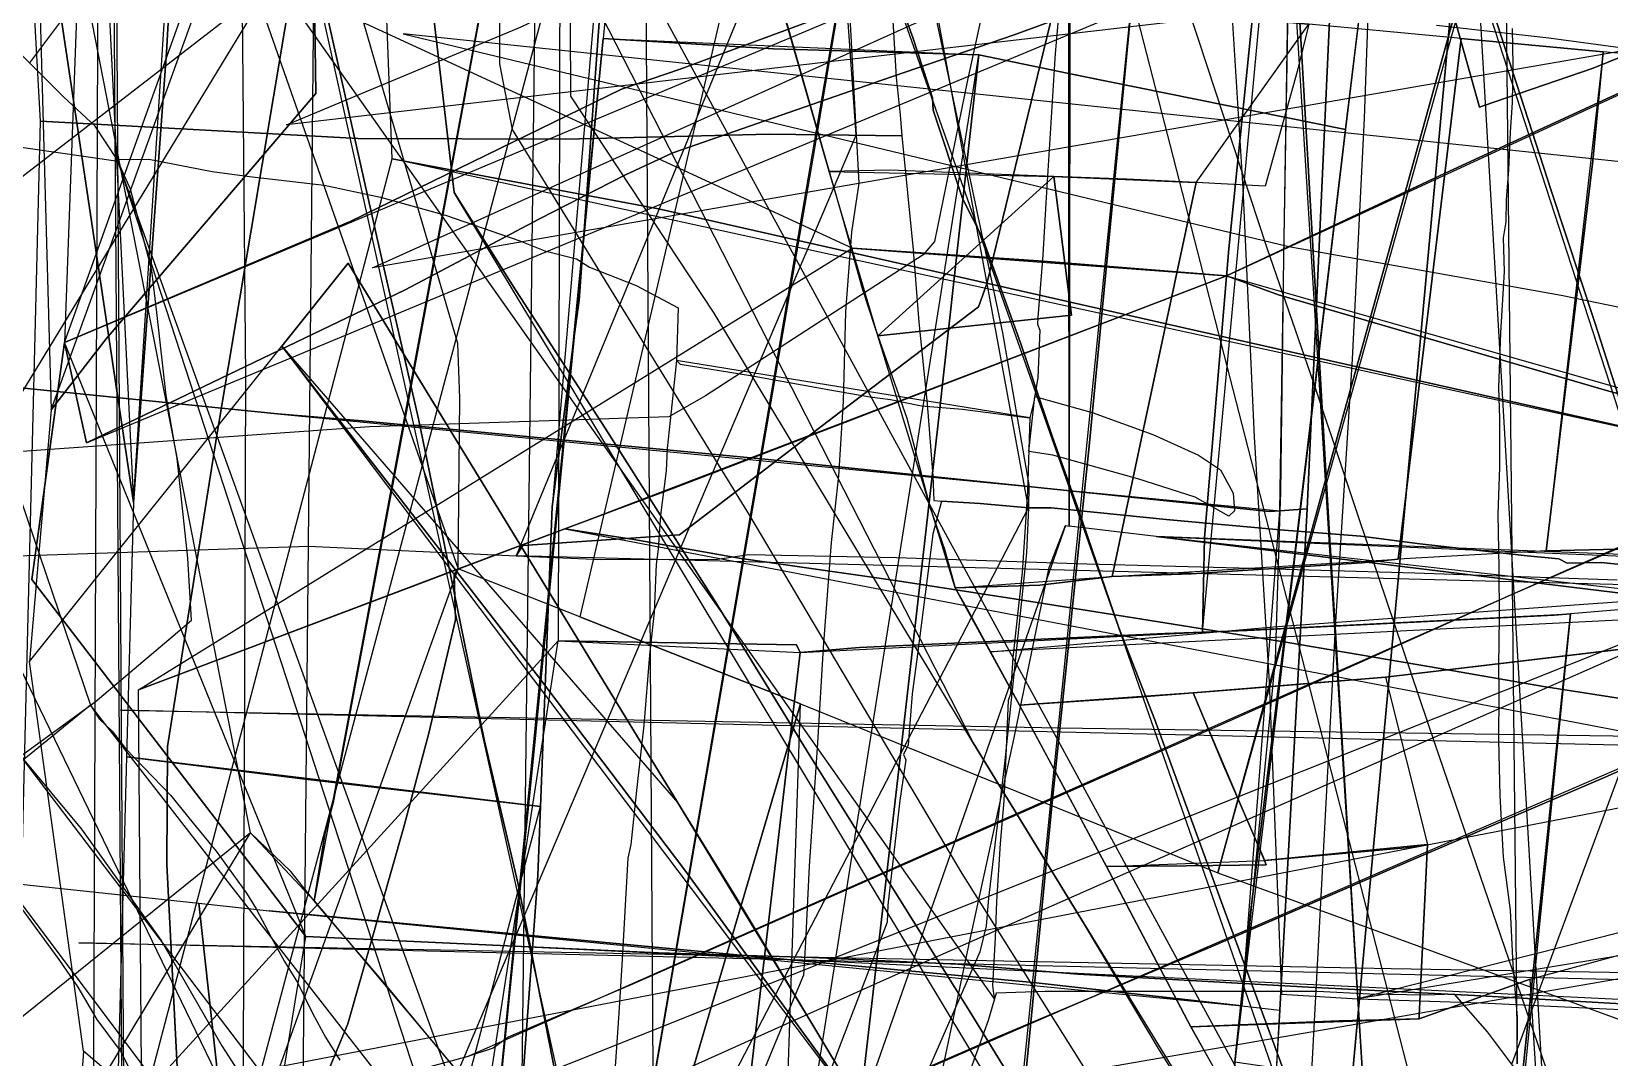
# Model space of a CAD drawing. Extents: x -6790 to 12600, y -1098 to 2171.
# Drawn here: x 68.4 to 172.6, y 239.5 to 307.3 of the extents above; entities that cross this region are included whole.
import ezdxf

# ---------------------------------------------------------------- set-up
doc = ezdxf.new("R2010")
doc.units = 0

msp = doc.modelspace()

# ---------------------------------------------------------------- linework, layer by layer
for points in [[(106.84, 634.01), (110.3, 95.46), (826.14, 101.62), (106.84, 634.01)], [(71.6, 620.79), (72.08, 605.78), (75.38, 89.64), (71.6, 620.79)], [(105.33, 620.2), (98.92, 88.39), (790.98, 84.91), (794.81, 617.1), (105.33, 620.2)], [(79.55, 608.24), (82.48, 284.45), (81.9, 110.82), (776.2, 114.16), (808.14, 114.29), (79.55, 608.24)], [(89.84, 599.43), (785.72, 589.09), (779.97, 92.07), (740.84, 91.65), (728.89, 91.75), (723.88, 92.07), (717.29, 92.52), (682.9, 93.32), (432.67, 95.45), (307.1, 97.51), (213.56, 98.73), (136.9, 99.68), (84.96, 100.39), (89.84, 599.43)], [(71.88, 94), (800.52, 88.91), (801.87, 586.62), (73.83, 591.85), (71.88, 94)], [(71.88, 94), (800.52, 88.91), (801.87, 586.62), (73.83, 591.85), (71.88, 94)], [(55.14, 446.99), (100.19, 454.58), (104.47, 455.78), (224.77, 473.11), (461.17, 463.41), (418.9, 266.35), (473.54, 223.76), (408.25, 162.09), (348.15, 91.29), (230.73, 129.78), (178.95, 201.71), (100.39, 217.95), (74.08, 298.71), (55.02, 301.46), (55.14, 446.99)], [(100.35, 272.68), (100.81, 273.36), (108.91, 273.9), (111.15, 274.05), (121.35, 281.84), (130.9, 289.11), (131.45, 290.64), (135.63, 307.81), (139.96, 325.64), (140.31, 328.11), (141.52, 332.16), (143.2, 339.01), (145.14, 346.81), (147.35, 355.64), (149.2, 363.48), (151.09, 370.77), (153.81, 382), (156.11, 390.95), (159.4, 403.95), (163.18, 419.3), (166.2, 431.35), (166.5, 433.15), (100.35, 272.68)], [(75.08, 276.2), (60.9, 371.19), (67.36, 432.22), (75.08, 276.2)], [(67.36, 432.22), (60.9, 371.19), (75.08, 276.2), (77.27, 305.91), (79.29, 341.86), (80.7, 366.87), (82.49, 392.28), (84.67, 429.39), (80.11, 430.11), (67.36, 432.22)], [(121.83, 430), (75.46, 420.71), (70.54, 286.77), (121.83, 430)], [(133.12, 313.07), (130.53, 340.18), (125.67, 390.84), (123.64, 412.13), (121.83, 430), (75.46, 420.71), (70.54, 286.77), (89.4, 294.75), (107.31, 303.5), (111.2, 304.81), (130.08, 311.82), (133.12, 313.07)], [(136.76, 429.07), (136.92, 380.95), (136.92, 332.28), (136.92, 306.5), (136.89, 274.64), (136.76, 429.07)], [(136.76, 429.07), (144.35, 427.38), (183.18, 420.48), (210.71, 415.37), (210.29, 408.93), (208.47, 380.28), (203.64, 298.26), (201.86, 271.65), (201.57, 267.29), (192.98, 267.81), (142.63, 273.94), (136.89, 274.64), (136.92, 306.5), (136.92, 332.28), (136.92, 380.95), (136.76, 429.07)], [(155.72, 428.06), (151.17, 401.48), (145.84, 374.21), (140.48, 350.25), (137.16, 335.38), (133.67, 320.15), (130.17, 304.09), (127.98, 293.43), (127.23, 292.56), (112.86, 283.23), (110.45, 281.85), (90.68, 281.2), (65.23, 279.39), (155.72, 428.06)], [(226.33, 412.57), (225.75, 409.89), (219.74, 375.27), (207.26, 302.87), (194.88, 231.14), (172.84, 234.94), (150.07, 238.89), (147.82, 239.23), (148.86, 249.09), (151.73, 272.43), (155.12, 300.84), (158.44, 327.9), (160.5, 344.98), (161.61, 354.36), (162.02, 354.43), (162.22, 355.24), (162.53, 364.49), (164.26, 415.13), (164.31, 416.75), (166.73, 416.68), (179.66, 415.87), (186.03, 415.42), (226.33, 412.57)], [(157.93, 399.41), (126.08, 404.55), (103.49, 411.27), (103.13, 267.05), (118.88, 266.8), (119.11, 266.28), (123.04, 266.61), (143.2, 267.53), (145.68, 267.62), (145.81, 273.87), (147.42, 292.94), (150.17, 319.95), (150.13, 321.43), (153.04, 352.22), (157.93, 399.41)], [(157.93, 399.41), (153.04, 352.22), (150.13, 321.43), (150.17, 319.95), (147.42, 292.94), (145.81, 273.87), (145.68, 267.62), (157.93, 399.41)], [(157.93, 399.41), (172.48, 397.11), (196.68, 393.28), (198.61, 392.91), (192.08, 326.14), (189.25, 298.57), (186.39, 270.21), (169.98, 268.84), (168.92, 268.75), (148.63, 267.73), (145.68, 267.62), (145.81, 273.87), (147.42, 292.94), (150.17, 319.95), (150.13, 321.43), (153.04, 352.22), (157.93, 399.41)], [(90.87, 291.69), (104.99, 298.06), (138.48, 313.19), (175.64, 326.99), (192.78, 334.48), (219.85, 344.77), (235.88, 350.45), (247.24, 354.86), (258.71, 360.06), (271.39, 363.83), (292.47, 367.7), (312.96, 372.11), (328.4, 373.7), (346.02, 377.74), (364.44, 380.82), (370.81, 382.14), (383.13, 384.11), (406.85, 379.91), (443.8, 374.23), (474.53, 369.24), (488.97, 366.86), (506.48, 363.82), (90.87, 291.69)], [(90.87, 291.69), (104.99, 298.06), (138.48, 313.19), (175.64, 326.99), (192.78, 334.48), (219.85, 344.77), (235.88, 350.45), (247.24, 354.86), (258.71, 360.06), (271.39, 363.83), (292.47, 367.7), (312.96, 372.11), (328.4, 373.7), (346.02, 377.74), (364.44, 380.82), (370.81, 382.14), (383.13, 384.11), (406.85, 379.91), (443.8, 374.23), (474.53, 369.24), (488.97, 366.86), (506.48, 363.82), (90.87, 291.69)], [(59.03, 378.72), (59.04, 380.48), (90.58, 352.04), (102.89, 348.01), (121.45, 342.18), (121.78, 342.18), (104.57, 268.65), (96.53, 271.82), (96.65, 283.09), (96.51, 286.7), (91.49, 303.76), (85.86, 323.25), (84.13, 327.03), (73.69, 349.26), (59.03, 378.72)], [(96.53, 271.82), (96.65, 283.09), (96.51, 286.7), (91.49, 303.76), (85.86, 323.25), (84.13, 327.03), (73.69, 349.26), (59.03, 378.72), (56.89, 161.15), (65.01, 180.8), (72.26, 198.67), (76.28, 209.7), (80.53, 220.13), (82.82, 225.89), (86.67, 235.55), (89.25, 241.75), (92.93, 254.68), (94.59, 260.96), (96.36, 268.45), (96.27, 271.44), (96.53, 271.82)], [(96.53, 271.82), (96.65, 283.09), (96.51, 286.7), (91.49, 303.76), (85.86, 323.25), (84.13, 327.03), (73.69, 349.26), (59.03, 378.72), (96.53, 271.82)], [(148.26, 366.55), (145.94, 349.25), (145.84, 347.11), (145.96, 341.6), (146.72, 328.26), (147.6, 308.92), (148.36, 296.93), (149.11, 280.54), (150.08, 264.33), (150.91, 243.72), (155.58, 243.43), (155.95, 243.41), (148.26, 366.55)], [(148.26, 366.55), (150.98, 323.15), (152.14, 307.58), (154.03, 274.83), (155.95, 243.41), (148.26, 366.55)], [(108.86, 335.19), (108.64, 332.93), (106.11, 306.83), (117.36, 306.16), (130.91, 305.77), (137.38, 304.41), (155.12, 300.84), (158.44, 327.9), (160.5, 344.98), (161.61, 354.36), (159.28, 354.44), (147.11, 356.18), (129.61, 358.64), (122.1, 359.67), (112.73, 360.96), (112.49, 361), (112.13, 359.06), (108.86, 335.19)], [(191.1, 227), (188.2, 236.2), (181.09, 258.15), (175.53, 275.8), (171.61, 288.02), (168.71, 296.79), (164.16, 310.9), (161.79, 318.22), (159.05, 326.49), (156.19, 335.42), (155.17, 338.27), (153.97, 342.19), (151.99, 347.9), (150.05, 353.73), (148.16, 359.27), (191.1, 227)], [(155.12, 300.84), (158.44, 327.9), (160.5, 344.98), (161.61, 354.36), (155.12, 300.84)], [(119.05, 353.59), (119.92, 345.08), (120.3, 337.51), (120.89, 329.03), (121.72, 320.02), (122.41, 307.83), (122.82, 300.45), (119.05, 353.59)], [(78.49, 348.93), (80.12, 341.97), (82.3, 332.69), (85.29, 319.34), (88.01, 307.77), (91.33, 292.94), (93.91, 281.72), (95.38, 274.56), (98.24, 260.54), (100.46, 251.07), (103.04, 237.98), (103.36, 237.26), (99.81, 236.58), (92.46, 235.1), (64.91, 229.7), (53.15, 227.24), (53.45, 341.08), (65.85, 345.32), (78.49, 348.93)], [(111.9, 348.05), (114.68, 339.31), (119.3, 326.69), (126.56, 306.91), (127.85, 302.93), (127.9, 302.11), (129.84, 296.28), (131.16, 293.67), (133.67, 286.73), (135.74, 280.63), (137.52, 275.64), (140.15, 267.98), (111.9, 348.05)], [(161.79, 346.69), (157.65, 331.51), (157.18, 329.8), (157.08, 321.85), (156.36, 301.57), (155.57, 285.66), (154.48, 268.31), (153, 240.69), (152, 222), (151.55, 218.33), (153.99, 212.36), (154.97, 210.32), (159.91, 208.94), (170.11, 206.24), (172.29, 205.21), (172.06, 177.45), (172.02, 171.89), (161.79, 346.69)], [(79.29, 341.86), (77.27, 305.91), (75.08, 276.2), (74.63, 259.39), (86.43, 257.92), (101.97, 256.12), (102.73, 275.91), (104.22, 287.32), (104.53, 289.56), (106.66, 319.26), (107.96, 337.44), (100.59, 338.57), (79.29, 341.86)], [(79.29, 341.86), (77.27, 305.91), (75.08, 276.2), (79.29, 341.86)], [(103.36, 237.26), (103.04, 237.98), (100.46, 251.07), (98.24, 260.54), (95.38, 274.56), (93.91, 281.72), (91.33, 292.94), (88.01, 307.77), (85.29, 319.34), (82.3, 332.69), (80.12, 341.97), (103.36, 237.26)], [(104.57, 268.65), (119.13, 262.9), (146.7, 251.73), (154.88, 281.6), (162.38, 308.58), (171.33, 339.91), (158.52, 340.51), (139.27, 341.31), (122.46, 342.18), (121.78, 342.18), (104.57, 268.65)], [(107.33, 225.75), (106.49, 226.72), (97.59, 237.3), (91.61, 244.49), (87.31, 249.54), (87.03, 249.88), (87.74, 254.4), (88.28, 256.35), (89.22, 261.43), (93, 281.64), (103.8, 339.91), (109.67, 341.56), (124.45, 327.35), (124.7, 327.12), (119.96, 298.94), (107.33, 225.75)], [(82.81, 254.38), (66.5, 337.92), (87.25, 337.02), (94.11, 336.87), (101.47, 339.27), (103.8, 339.91), (93, 281.64), (89.22, 261.43), (88.28, 256.35), (87.74, 254.4), (87.03, 249.88), (85.47, 251.83), (82.81, 254.38)], [(87.03, 249.88), (87.74, 254.4), (88.28, 256.35), (89.22, 261.43), (93, 281.64), (103.8, 339.91), (87.03, 249.88)], [(171.33, 339.91), (162.38, 308.58), (154.88, 281.6), (146.7, 251.73), (171.33, 339.91)], [(102.73, 275.91), (104.22, 287.32), (104.53, 289.56), (106.66, 319.26), (107.96, 337.44), (102.73, 275.91)], [(108.64, 332.93), (89.52, 333.94), (85.08, 307.45), (80.59, 280.64), (77.33, 260.07), (77.29, 252.29), (78.43, 229.87), (80.76, 228.37), (108.64, 332.93)], [(98.13, 225.95), (80.76, 228.37), (78.43, 229.87), (77.29, 252.29), (77.33, 260.07), (80.59, 280.64), (85.08, 307.45), (89.52, 333.94), (108.64, 332.93), (106.11, 306.83), (101.59, 260.37), (98.13, 225.95)], [(190.24, 311.02), (216.79, 321.19), (237.26, 328.92), (243.92, 331.76), (236.24, 311.71), (229.93, 295.06), (222.62, 276.32), (220, 270.41), (195.62, 277.28), (172.37, 283.58), (150.7, 289.91), (147.27, 291.17), (162, 298.07), (181.06, 306.87), (190.24, 311.02)], [(190.24, 311.02), (216.79, 321.19), (237.26, 328.92), (243.92, 331.76), (236.24, 311.71), (229.93, 295.06), (222.62, 276.32), (220, 270.41), (195.62, 277.28), (172.37, 283.58), (150.7, 289.91), (147.27, 291.17), (162, 298.07), (181.06, 306.87), (190.24, 311.02)], [(86.76, 329.62), (73.83, 331.06), (68.28, 331.16), (69.65, 282.31), (73.29, 287), (87.12, 303.21), (86.76, 329.62)], [(86.76, 329.62), (73.83, 331.06), (68.28, 331.16), (69.65, 282.31), (73.29, 287), (87.12, 303.21), (86.76, 329.62)], [(86.76, 329.62), (87.12, 303.21), (73.29, 287), (69.65, 282.31), (86.76, 329.62)], [(71.98, 280.14), (70.54, 286.77), (89.4, 294.75), (107.31, 303.5), (111.2, 304.81), (130.08, 311.82), (133.12, 313.07), (135.36, 313.99), (139.38, 315.64), (155.23, 321.57), (173.18, 328.26), (177.87, 330.08), (179.46, 325.76), (161.88, 317.48), (159.95, 316.72), (143.92, 310.99), (133.24, 307.08), (124.52, 304.09), (110.7, 299.28), (107.59, 297.83), (101.9, 294.93), (93.02, 290.24), (71.98, 280.14)], [(99.29, 328.23), (99.25, 305.16), (100.09, 300.82), (115.76, 275.34), (129.79, 251.68), (141.75, 232.68), (157.16, 207.16), (165.29, 194.06), (181.17, 167.74), (193.38, 147.19), (201.85, 131.81), (207.29, 122.98), (212.06, 113.74), (215.37, 108.17), (217.48, 103.51), (224.26, 94.05), (233.77, 81.13), (99.29, 328.23)], [(124.7, 327.12), (119.96, 298.94), (107.33, 225.75), (124.7, 327.12)], [(141.24, 311.59), (140.85, 312.12), (124.7, 327.12), (119.96, 298.94), (107.33, 225.75), (115.21, 216.49), (125.29, 204.41), (129.85, 202.23), (130.19, 202.06), (130.35, 203.36), (133.4, 232.1), (135.74, 256.16), (137.25, 270.79), (138.2, 279.91), (141.24, 311.59)], [(181.33, 305.1), (172.14, 305.96), (163.21, 306.79), (162.76, 306.83), (152.7, 307.78), (152.42, 307.81), (130.98, 309.71), (117.28, 311.09), (117.28, 316.58), (116.87, 326.22), (127.82, 325.2), (145.35, 323.64), (158.48, 322.62), (166.43, 322.05), (185.21, 320.91), (182.88, 311.82), (181.33, 305.1)], [(181.33, 305.1), (172.14, 305.96), (163.21, 306.79), (162.76, 306.83), (152.7, 307.78), (152.42, 307.81), (130.98, 309.71), (117.28, 311.09), (117.28, 316.58), (116.87, 326.22), (127.82, 325.2), (145.35, 323.64), (158.48, 322.62), (166.43, 322.05), (185.21, 320.91), (182.88, 311.82), (181.33, 305.1)], [(147.27, 291.17), (135.17, 292.14), (122.54, 293), (71.91, 316.38), (84.92, 321.75), (102.25, 319.49), (120.45, 317.52), (172.55, 312.57), (188.73, 311.08), (190.24, 311.02), (181.06, 306.87), (162, 298.07), (147.27, 291.17)], [(147.27, 291.17), (135.17, 292.14), (122.54, 293), (71.91, 316.38), (84.92, 321.75), (102.25, 319.49), (120.45, 317.52), (172.55, 312.57), (188.73, 311.08), (190.24, 311.02), (181.06, 306.87), (162, 298.07), (147.27, 291.17)], [(159.95, 316.72), (143.92, 310.99), (133.24, 307.08), (124.52, 304.09), (110.7, 299.28), (107.59, 297.83), (101.9, 294.93), (93.02, 290.24), (71.98, 280.14), (159.95, 316.72)], [(84.6, 282.06), (90.2, 281.59), (116.78, 279.06), (150.1, 275.6), (150.79, 275.65), (152.6, 275.78), (154.25, 311.9), (152.25, 311.71), (151.36, 311.6), (148.24, 311.23), (129.33, 310.7), (111.72, 311.72), (87.52, 313), (51.75, 285.37), (84.6, 282.06)], [(72.25, 262.81), (72.55, 263.03), (78, 267.63), (78.92, 268.41), (78.68, 272.51), (77.97, 279.09), (77.25, 283.25), (76.62, 288.74), (76.3, 291.52), (74.89, 296.88), (74.02, 298.85), (72.56, 301.06), (70.46, 302.98), (68.22, 305.24), (66.59, 306.87), (65.16, 308.31), (62.52, 310.29), (60.3, 311.66), (58.99, 312.47), (57.24, 313.14), (55.04, 313.52), (72.25, 262.81)], [(133.12, 313.07), (130.08, 311.82), (111.2, 304.81), (107.31, 303.5), (89.4, 294.75), (70.54, 286.77), (133.12, 313.07)], [(130.55, 260.32), (113.43, 288.7), (103.97, 303.04), (103.93, 312.41), (130.55, 260.32)], [(141.24, 311.59), (138.2, 279.91), (137.25, 270.79), (135.74, 256.16), (133.4, 232.1), (130.35, 203.36), (130.19, 202.06), (141.24, 311.59)], [(162.14, 309.2), (154.8, 309.89), (141.24, 311.59), (138.2, 279.91), (137.25, 270.79), (135.74, 256.16), (133.4, 232.1), (130.35, 203.36), (130.19, 202.06), (149.78, 192.01), (151.23, 191.26), (162.14, 309.2)], [(151.36, 311.6), (151.04, 292.4), (150.83, 276.86), (150.79, 275.65), (151.36, 311.6)], [(117.28, 311.09), (118.13, 308.22), (121.03, 298.06), (117.28, 311.09)], [(152.7, 307.78), (151.94, 304.66), (149.83, 297.08), (145.26, 297.32), (140.68, 297.55), (135.86, 297.73), (125.01, 298.14), (121.03, 298.06), (118.13, 308.22), (117.28, 311.09), (130.98, 309.71), (152.42, 307.81), (152.7, 307.78)], [(152.7, 307.78), (151.94, 304.66), (149.83, 297.08), (145.26, 297.32), (140.68, 297.55), (135.86, 297.73), (125.01, 298.14), (121.03, 298.06), (118.13, 308.22), (117.28, 311.09), (130.98, 309.71), (152.42, 307.81), (152.7, 307.78)], [(127.62, 311.55), (128.08, 308.23), (130.19, 298.24), (132.47, 287.41), (134.22, 277.36), (134.2, 275.84), (127.62, 311.55)], [(190.24, 311.02), (181.06, 306.87), (162, 298.07), (147.27, 291.17), (190.24, 311.02)], [(190.24, 311.02), (181.06, 306.87), (162, 298.07), (147.27, 291.17), (190.24, 311.02)], [(183.86, 307.44), (180.29, 307.51), (162.14, 309.2), (151.23, 191.26), (156.03, 188.77), (170.61, 184.93), (172.04, 184.54), (183.86, 307.44)], [(158.6, 272.45), (160.11, 284.83), (162.76, 306.83), (152.7, 307.78), (151.94, 304.66), (149.83, 297.08), (145.26, 297.32), (141.72, 280.74), (139.72, 271.3), (144.94, 271.48), (156.22, 272.2), (158.6, 272.45)], [(158.6, 272.45), (160.11, 284.83), (162.76, 306.83), (152.7, 307.78), (151.94, 304.66), (149.83, 297.08), (145.26, 297.32), (141.72, 280.74), (139.72, 271.3), (144.94, 271.48), (156.22, 272.2), (158.6, 272.45)], [(152.7, 307.78), (151.94, 304.66), (149.83, 297.08), (145.26, 297.32), (152.7, 307.78)], [(106.11, 306.83), (101.59, 260.37), (98.13, 225.95), (106.11, 306.83)], [(130.91, 305.77), (117.36, 306.16), (106.11, 306.83), (130.91, 305.77)], [(162.76, 306.83), (160.11, 284.83), (158.6, 272.45), (162.76, 306.83)], [(168.39, 273), (158.6, 272.45), (160.11, 284.83), (162.76, 306.83), (163.21, 306.79), (172.14, 305.96), (171.47, 298.75), (168.39, 273)], [(168.39, 273), (158.6, 272.45), (160.11, 284.83), (162.76, 306.83), (163.21, 306.79), (172.14, 305.96), (171.47, 298.75), (168.39, 273)], [(172.14, 305.96), (163.21, 306.79), (162.76, 306.83), (172.14, 305.96)], [(130.91, 305.77), (128.29, 282.01), (125.65, 258.78), (121.69, 224.36), (112.39, 225.15), (110.79, 209.06), (109.14, 193.05), (108.13, 184.22), (106.73, 170.26), (101.01, 116.87), (130.91, 305.77)], [(147.82, 239.23), (145.97, 212.94), (143.85, 185), (141.64, 157.13), (139.57, 130.64), (137.7, 106.68), (110.94, 113.81), (102.55, 116.16), (101.01, 116.87), (106.73, 170.26), (108.13, 184.22), (109.14, 193.05), (110.79, 209.06), (112.39, 225.15), (121.69, 224.36), (125.65, 258.78), (128.29, 282.01), (130.91, 305.77), (137.38, 304.41), (155.12, 300.84), (151.73, 272.43), (148.86, 249.09), (147.82, 239.23)], [(155.12, 300.84), (137.38, 304.41), (130.91, 305.77), (155.12, 300.84)], [(168.39, 273), (171.47, 298.75), (172.14, 305.96), (168.39, 273)], [(168.39, 273), (177.85, 273.22), (181.33, 305.1), (172.14, 305.96), (171.47, 298.75), (168.39, 273)], [(168.39, 273), (177.85, 273.22), (181.33, 305.1), (172.14, 305.96), (171.47, 298.75), (168.39, 273)], [(402.38, 300.31), (391.4, 281.88), (375.82, 262.72), (365.06, 252.41), (348.04, 237.53), (338.6, 228.73), (322.97, 219.18), (320.42, 215.82), (290.9, 196.72), (276.89, 190.18), (271.85, 185.66), (258.94, 179.76), (243.49, 173.45), (224.44, 164.65), (215.18, 160.48), (201.46, 152.49), (188.43, 148.79), (166.42, 150.05), (139.03, 156.98), (112.05, 172.61), (97.78, 183.95), (81.03, 201.05), (44.46, 231.18), (402.38, 300.31)], [(147.82, 239.23), (148.86, 249.09), (151.73, 272.43), (155.12, 300.84), (147.82, 239.23)], [(97.1, 239.59), (75.03, 233.62), (92.18, 298.9), (109.75, 295.6), (144.46, 287.73), (179.88, 279.77), (185.2, 278.57), (182, 277.01), (165.98, 270.06), (147.24, 261.66), (128.77, 253.52), (107.99, 244.36), (99.83, 240.87), (98.84, 240.16), (97.1, 239.59)], [(92.18, 298.9), (109.75, 295.6), (144.46, 287.73), (179.88, 279.77), (185.2, 278.57), (92.18, 298.9)], [(135.86, 297.73), (125.01, 298.14), (121.03, 298.06), (135.86, 297.73)], [(135.86, 297.73), (125.01, 298.14), (121.03, 298.06), (121.95, 294.84), (123.22, 290.32), (124.06, 287.71), (124.24, 287.2), (137.03, 288.57), (135.86, 297.73)], [(135.86, 297.73), (125.01, 298.14), (121.03, 298.06), (121.95, 294.84), (123.22, 290.32), (124.06, 287.71), (124.24, 287.2), (137.03, 288.57), (135.86, 297.73)], [(121.03, 298.06), (121.95, 294.84), (123.22, 290.32), (124.06, 287.71), (124.24, 287.2), (121.03, 298.06)], [(135.86, 297.73), (137.03, 288.57), (124.24, 287.2), (135.86, 297.73)], [(139.72, 271.3), (141.72, 280.74), (145.26, 297.32), (140.68, 297.55), (135.86, 297.73), (137.03, 288.57), (124.24, 287.2), (126.15, 281.76), (127.7, 275.85), (128.65, 273.1), (129.36, 270.55), (134.95, 270.73), (139.72, 271.3)], [(139.72, 271.3), (141.72, 280.74), (145.26, 297.32), (140.68, 297.55), (135.86, 297.73), (137.03, 288.57), (124.24, 287.2), (126.15, 281.76), (127.7, 275.85), (128.65, 273.1), (129.36, 270.55), (134.95, 270.73), (139.72, 271.3)], [(145.26, 297.32), (140.68, 297.55), (135.86, 297.73), (145.26, 297.32)], [(145.26, 297.32), (141.72, 280.74), (139.72, 271.3), (145.26, 297.32)], [(96.26, 296.66), (100.12, 290.55), (106.23, 281.1), (113.5, 269.66), (119.7, 259.55), (130.28, 242.65), (136.32, 232.82), (143.38, 221.33), (148.73, 212.63), (155.8, 201.13), (161.99, 191.22), (174.57, 170.44), (183.07, 155.62), (194.23, 135.82), (202.3, 121.73), (209.24, 109.34), (218.94, 92.83), (96.26, 296.66)], [(75.42, 263.81), (122.54, 293), (135.17, 292.14), (147.27, 291.17), (110.82, 277.17), (103.57, 274.45), (96.32, 271.73), (75.42, 263.81)], [(75.42, 263.81), (122.54, 293), (135.17, 292.14), (147.27, 291.17), (110.82, 277.17), (103.57, 274.45), (96.32, 271.73), (75.42, 263.81)], [(147.27, 291.17), (135.17, 292.14), (122.54, 293), (147.27, 291.17)], [(147.27, 291.17), (135.17, 292.14), (122.54, 293), (147.27, 291.17)], [(111.04, 256.35), (89.27, 292), (84.89, 286.52), (111.04, 256.35)], [(125, 233.38), (121.14, 239.7), (114.88, 250.11), (111.04, 256.35), (89.27, 292), (84.89, 286.52), (101.84, 264.68), (111.5, 251.9), (125, 233.38)], [(125, 233.38), (121.14, 239.7), (114.88, 250.11), (111.04, 256.35), (89.27, 292), (84.89, 286.52), (101.84, 264.68), (111.5, 251.9), (125, 233.38)], [(147.27, 291.17), (110.82, 277.17), (103.57, 274.45), (147.27, 291.17)], [(147.27, 291.17), (110.82, 277.17), (103.57, 274.45), (147.27, 291.17)], [(220, 270.41), (195.62, 277.28), (172.37, 283.58), (150.7, 289.91), (147.27, 291.17), (220, 270.41)], [(220, 270.41), (195.62, 277.28), (172.37, 283.58), (150.7, 289.91), (147.27, 291.17), (220, 270.41)], [(425.61, 288.39), (424.01, 283.27), (421.54, 272.64), (420.37, 267.5), (417.11, 253.32), (411.43, 231.13), (375.06, 199.55), (374.37, 177.82), (307.95, 166.15), (278.69, 161.19), (237.2, 154.14), (231.52, 152.92), (217.46, 150.47), (204.18, 147.06), (201.97, 147.06), (174.99, 155.62), (147.86, 164.74), (144.33, 165.46), (126.47, 175.33), (100.98, 188.93), (84.02, 198), (42.92, 222.24), (425.61, 288.39)], [(70.54, 286.77), (68.38, 271.1), (86.46, 247.53), (70.54, 286.77)], [(124.24, 287.2), (126.15, 281.76), (127.7, 275.85), (128.65, 273.1), (129.36, 270.55), (124.24, 287.2)], [(84.89, 286.52), (101.84, 264.68), (111.5, 251.9), (125, 233.38), (125.75, 232.15), (120.94, 228.24), (112.67, 222.06), (102.06, 214.16), (71.79, 239.95), (68.21, 265.68), (84.89, 286.52)], [(84.89, 286.52), (101.84, 264.68), (111.5, 251.9), (125, 233.38), (125.75, 232.15), (120.94, 228.24), (112.67, 222.06), (102.06, 214.16), (71.79, 239.95), (68.21, 265.68), (84.89, 286.52)], [(125, 233.38), (111.5, 251.9), (101.84, 264.68), (84.89, 286.52), (125, 233.38)], [(110.94, 285.57), (111.2, 285.32), (115.83, 284.58), (121.08, 283.63), (123.71, 283.17), (125.09, 282.99), (127.14, 282.58), (129.83, 282.35), (133.04, 281.94), (134.28, 281.78), (110.94, 285.57)], [(84.6, 282.06), (51.75, 285.37), (55.06, 252.33), (79.41, 249.72), (84.04, 249.23), (110.95, 246.7), (134.51, 244.49), (148.29, 242.95), (150.79, 242.67), (152.6, 275.78), (150.79, 275.65), (150.1, 275.6), (116.78, 279.06), (90.2, 281.59), (84.6, 282.06)], [(134.61, 283.19), (138.4, 282.13), (142.41, 280.68), (145.43, 279.31), (146.87, 278.34), (147.71, 276.82), (147.81, 275.65), (147.42, 275.3), (145.2, 276.55), (141.41, 277.75), (135.81, 279.31), (134.21, 279.57), (134.61, 283.19)], [(150.79, 275.65), (150.1, 275.6), (116.78, 279.06), (90.2, 281.59), (84.6, 282.06), (150.79, 275.65)], [(97.1, 239.59), (75.03, 233.62), (71.03, 219.04), (79.96, 221.7), (97.67, 226.52), (101.66, 227.6), (108.13, 230.42), (132.29, 240.95), (146.41, 246.9), (159.5, 252.56), (172.27, 258.05), (183.88, 263.18), (206.39, 272.85), (207.59, 273.54), (185.2, 278.57), (182, 277.01), (165.98, 270.06), (147.24, 261.66), (128.77, 253.52), (107.99, 244.36), (99.83, 240.87), (98.84, 240.16), (97.1, 239.59)], [(185.2, 278.57), (182, 277.01), (165.98, 270.06), (147.24, 261.66), (128.77, 253.52), (107.99, 244.36), (99.83, 240.87), (98.84, 240.16), (97.1, 239.59), (185.2, 278.57)], [(155.95, 243.41), (164.1, 243.14), (186.16, 242.1), (205.2, 255.41), (223.63, 267.26), (236, 275.69), (264.93, 277.05), (294.98, 278.58), (155.95, 243.41)], [(131.68, 266.34), (150.37, 267.98), (170.56, 269.45), (200.4, 271.56), (219.69, 273.37), (229.72, 274.88), (240.4, 275.96), (248, 276.42), (254.64, 276.12), (262.22, 275.94), (267.34, 275.71), (279.25, 274.69), (285.36, 274.07), (131.68, 266.34)], [(196.41, 276.05), (178.66, 268.47), (144.2, 253.28), (124.6, 244.63), (107.6, 236.98), (101.1, 234.19), (68.68, 225.09), (196.41, 276.05)], [(150.79, 275.65), (150.49, 265.82), (148.29, 242.95), (150.79, 275.65)], [(103.57, 274.45), (96.32, 271.73), (75.42, 263.81), (103.57, 274.45)], [(103.57, 274.45), (96.32, 271.73), (75.42, 263.81), (103.57, 274.45)], [(98.21, 164.91), (109.79, 173.36), (121.4, 181.84), (123.33, 198.55), (125.29, 213.69), (126.87, 226.76), (128.49, 238.59), (130.32, 247.25), (133.25, 260.66), (135.56, 271.89), (136.64, 274.67), (98.21, 164.91)], [(243.07, 247.75), (236.9, 249.55), (231.89, 251.18), (220.12, 254.86), (212.93, 257.08), (210.82, 257.78), (199.61, 259.13), (191.6, 260.13), (189.04, 260.55), (185.48, 261.34), (178.66, 262.42), (168.2, 264.04), (160.75, 265.33), (151.33, 266.95), (141.13, 268.57), (133.38, 269.8), (125.55, 271.02), (115.23, 272.49), (108.13, 273.74), (103.57, 274.45), (243.07, 247.75)], [(243.07, 247.75), (236.9, 249.55), (231.89, 251.18), (220.12, 254.86), (212.93, 257.08), (210.82, 257.78), (199.61, 259.13), (191.6, 260.13), (189.04, 260.55), (185.48, 261.34), (178.66, 262.42), (168.2, 264.04), (160.75, 265.33), (151.33, 266.95), (141.13, 268.57), (133.38, 269.8), (125.55, 271.02), (115.23, 272.49), (108.13, 273.74), (103.57, 274.45), (243.07, 247.75)], [(207.59, 273.54), (206.39, 272.85), (183.88, 263.18), (172.27, 258.05), (159.5, 252.56), (146.41, 246.9), (132.29, 240.95), (108.13, 230.42), (101.66, 227.6), (207.59, 273.54)], [(142.63, 273.94), (193.39, 271.81), (200.01, 272.07), (201.86, 271.65), (142.63, 273.94)], [(142.63, 273.94), (192.98, 267.81), (201.57, 267.29), (142.63, 273.94)], [(158.6, 272.45), (156.22, 272.2), (144.94, 271.48), (139.72, 271.3), (158.6, 272.45)], [(96.53, 271.82), (96.27, 271.44), (96.36, 268.45), (94.59, 260.96), (92.93, 254.68), (89.25, 241.75), (86.67, 235.55), (82.82, 225.89), (80.53, 220.13), (76.28, 209.7), (72.26, 198.67), (65.01, 180.8), (56.89, 161.15), (96.53, 271.82)], [(139.72, 271.3), (134.95, 270.73), (129.36, 270.55), (139.72, 271.3)], [(129.36, 270.55), (130.15, 269.16), (133.6, 262.81), (129.36, 270.55)], [(155.95, 243.41), (156.45, 235.3), (156.8, 229.36), (186.53, 236.53), (187.83, 237.02), (194.51, 240.82), (208.46, 249.05), (219.82, 255.84), (222.48, 257.53), (242.04, 266.1), (251.18, 270.26), (262.27, 269.22), (287.7, 266.54), (293.33, 266.02), (155.95, 243.41)], [(156.48, 133.38), (192.19, 123.17), (198.15, 121.5), (201.6, 120.69), (215.32, 200.07), (224.75, 255.6), (226.73, 265.55), (226.24, 265.65), (204.25, 268.2), (196.72, 269.14), (193.15, 269.43), (186.39, 270.21), (169.98, 268.84), (166.21, 232.51), (160.38, 173.2), (156.48, 133.38)], [(156.48, 133.38), (150.81, 134.05), (135.49, 135.8), (135.28, 135.83), (123.4, 137.36), (105.84, 139.16), (104.29, 139.66), (105.67, 151.57), (119.11, 266.28), (123.04, 266.61), (143.2, 267.53), (145.68, 267.62), (148.63, 267.73), (168.92, 268.75), (169.98, 268.84), (166.21, 232.51), (160.38, 173.2), (156.48, 133.38)], [(140.15, 267.98), (142.53, 261.84), (147.12, 249.32), (151.8, 236.62), (156.6, 223.54), (157.81, 218.37), (161.63, 207.23), (165.12, 196.93), (167.74, 188.79), (167.8, 188.6), (140.15, 267.98)], [(169.98, 268.84), (168.92, 268.75), (148.63, 267.73), (145.68, 267.62), (169.98, 268.84)], [(156.48, 133.38), (160.38, 173.2), (166.21, 232.51), (169.98, 268.84), (156.48, 133.38)], [(103.13, 267.05), (71.2, 232.06), (83.72, 141.44), (103.13, 267.05)], [(83.72, 141.44), (71.2, 232.06), (103.13, 267.05), (118.88, 266.8), (119.11, 266.28), (105.67, 151.57), (104.29, 139.66), (83.72, 141.44)], [(119.11, 266.28), (118.88, 266.8), (103.13, 267.05), (119.11, 266.28)], [(145.68, 267.62), (143.2, 267.53), (123.04, 266.61), (119.11, 266.28), (145.68, 267.62)], [(157.78, 264.65), (172.83, 266.45), (180.76, 267.38), (157.78, 264.65)], [(167.32, 244.72), (176.2, 247.1), (180.43, 248.4), (180.46, 250.33), (180.63, 261.3), (180.76, 267.38), (172.83, 266.45), (157.78, 264.65), (160.54, 253.6), (160, 242.3), (160, 242.1), (167.32, 244.72)], [(167.32, 244.72), (176.2, 247.1), (180.43, 248.4), (180.46, 250.33), (180.63, 261.3), (180.76, 267.38), (172.83, 266.45), (157.78, 264.65), (160.54, 253.6), (160, 242.3), (160, 242.1), (167.32, 244.72)], [(119.11, 266.28), (105.67, 151.57), (104.29, 139.66), (119.11, 266.28)], [(145.06, 263.63), (147.89, 263.85), (157.78, 264.65), (145.06, 263.63)], [(160.54, 253.6), (159.08, 253.38), (149.78, 252.54), (149.67, 252.84), (147.1, 258.77), (145.06, 263.63), (147.89, 263.85), (157.78, 264.65), (160.54, 253.6)], [(160.54, 253.6), (159.08, 253.38), (149.78, 252.54), (149.67, 252.84), (147.1, 258.77), (145.06, 263.63), (147.89, 263.85), (157.78, 264.65), (160.54, 253.6)], [(63.29, 255.53), (65.49, 257.9), (70.37, 261.45), (72.24, 262.81), (63.29, 255.53)], [(119.13, 262.9), (113.19, 242.7), (107.26, 222.46), (101.82, 204.74), (94.42, 179.41), (87.06, 154.05), (79.77, 128.13), (76.65, 118.76), (85.29, 100.62), (88.92, 92.33), (112.68, 70.11), (119.13, 262.9)], [(133.6, 262.81), (141.12, 263.31), (145.06, 263.63), (133.6, 262.81)], [(149.78, 252.54), (149.67, 252.84), (147.1, 258.77), (145.06, 263.63), (141.12, 263.31), (133.6, 262.81), (135.17, 259.9), (139.34, 252.16), (144.6, 252.19), (149.9, 252.25), (149.78, 252.54)], [(149.78, 252.54), (149.67, 252.84), (147.1, 258.77), (145.06, 263.63), (141.12, 263.31), (133.6, 262.81), (135.17, 259.9), (139.34, 252.16), (144.6, 252.19), (149.9, 252.25), (149.78, 252.54)], [(133.6, 262.81), (135.17, 259.9), (139.34, 252.16), (133.6, 262.81)], [(145.06, 263.63), (147.1, 258.77), (149.67, 252.84), (149.78, 252.54), (145.06, 263.63)], [(74.22, 262.47), (136.24, 261.3), (192.59, 260.49), (226.84, 259.78), (267.58, 259.15), (310.07, 258.55), (357.32, 257.21), (400.07, 255.83), (451.25, 254.64), (503.18, 252.83), (534.46, 252.23), (580.33, 251.12), (631.68, 249.89), (674.76, 248.51), (713.23, 247.21), (749.98, 246.57), (792.69, 245.68), (74.22, 262.47)], [(166.84, 201.09), (161.77, 209.44), (157.23, 216.78), (152.45, 224.42), (147.8, 232.11), (142.84, 240.02), (137.89, 248.32), (130.55, 260.32), (166.84, 201.09)], [(67.63, 259.45), (71.66, 254.62), (76.91, 247.27), (80.93, 240.31), (85.37, 233.39), (91.58, 223.71), (97.84, 212.29), (101.21, 207.74), (107, 201.71), (116.34, 195.39), (67.63, 259.45)], [(84.06, 188.42), (97.41, 186.66), (98.97, 213.25), (101.79, 251.55), (101.97, 256.12), (86.43, 257.92), (74.63, 259.39), (71.48, 141.24), (77.61, 170.48), (84.06, 188.42)], [(74.63, 259.39), (86.43, 257.92), (101.97, 256.12), (74.63, 259.39)], [(111.04, 256.35), (114.88, 250.11), (121.14, 239.7), (125, 233.38), (111.04, 256.35)], [(101.97, 256.12), (101.79, 251.55), (98.97, 213.25), (97.41, 186.66), (84.06, 188.42), (101.97, 256.12)], [(82.81, 254.38), (42.92, 222.24), (42.4, 187.18), (82.81, 254.38)], [(87.03, 249.88), (85.47, 251.83), (82.81, 254.38), (87.03, 249.88)], [(159.99, 242.09), (160, 242.09), (160, 242.1), (160, 242.3), (160.54, 253.6), (159.08, 253.38), (149.78, 252.54), (149.9, 252.25), (144.6, 252.19), (139.34, 252.16), (139.52, 251.83), (144.91, 241.57), (154.72, 241.96), (159.99, 242.09)], [(159.99, 242.09), (160, 242.09), (160, 242.1), (160, 242.3), (160.54, 253.6), (159.08, 253.38), (149.78, 252.54), (149.9, 252.25), (144.6, 252.19), (139.34, 252.16), (139.52, 251.83), (144.91, 241.57), (154.72, 241.96), (159.99, 242.09)], [(149.78, 252.54), (159.08, 253.38), (160.54, 253.6), (149.78, 252.54)], [(160.54, 253.6), (160, 242.3), (160, 242.1), (160.54, 253.6)], [(50.33, 213.27), (55.06, 252.33), (79.41, 249.72), (83.86, 209.24), (50.33, 213.27)], [(149.78, 252.54), (149.9, 252.25), (144.6, 252.19), (139.34, 252.16), (149.78, 252.54)], [(139.34, 252.16), (139.52, 251.83), (144.91, 241.57), (139.34, 252.16)], [(95.68, 208.04), (83.86, 209.24), (79.41, 249.72), (84.04, 249.23), (110.95, 246.7), (134.51, 244.49), (148.29, 242.95), (150.79, 242.67), (148.98, 212.64), (148.96, 209.78), (143.44, 206.84), (143, 206.83), (131.43, 206.44), (111.33, 205.94), (108.86, 206.3), (95.68, 208.04)], [(148.29, 242.95), (134.51, 244.49), (110.95, 246.7), (84.04, 249.23), (148.29, 242.95)], [(106.49, 226.72), (97.59, 237.3), (91.61, 244.49), (87.31, 249.54), (87.03, 249.88), (106.49, 226.72)], [(71.47, 247.1), (115.88, 246.26), (158.14, 245.42), (234.16, 244.14), (303, 243.08), (371.71, 241.05), (440.13, 240.35), (513.73, 237.9), (593.64, 235.31), (672.5, 233.63), (742.6, 231.25), (809.49, 229.43), (71.47, 247.1)], [(86.46, 247.53), (109.77, 246.44), (119.91, 246.13), (129.53, 245.71), (137.46, 245.05), (152.68, 244.19), (163.66, 243.64), (173.75, 243.05), (191.63, 242.06), (197.18, 241.82), (200.44, 242.02), (205.79, 241.8), (86.46, 247.53)], [(177.44, 232.52), (177.13, 232.44), (172, 231.08), (168.25, 229.99), (167.32, 244.72), (176.2, 247.1), (177.02, 235.57), (177.44, 232.52)], [(177.44, 232.52), (177.13, 232.44), (172, 231.08), (168.25, 229.99), (167.32, 244.72), (176.2, 247.1), (177.02, 235.57), (177.44, 232.52)], [(168.25, 229.99), (167.32, 244.72), (160, 242.1), (160, 242.09), (159.99, 242.09), (154.72, 241.96), (144.91, 241.57), (144.98, 241.44), (149.51, 233.32), (153.78, 225.82), (158.71, 227.23), (168.25, 229.99)], [(168.25, 229.99), (167.32, 244.72), (160, 242.1), (160, 242.09), (159.99, 242.09), (154.72, 241.96), (144.91, 241.57), (144.98, 241.44), (149.51, 233.32), (153.78, 225.82), (158.71, 227.23), (168.25, 229.99)], [(159.99, 242.09), (154.72, 241.96), (144.91, 241.57), (159.99, 242.09)], [(150.79, 242.67), (148.98, 212.64), (148.96, 209.78), (150.79, 242.67)], [(160, 242.1), (160, 242.09), (159.99, 242.09), (160, 242.1)], [(144.91, 241.57), (144.98, 241.44), (149.51, 233.32), (153.78, 225.82), (144.91, 241.57)]]:
    msp.add_lwpolyline(points, close=True)
for points in [[(145.84, 374.21), (140.48, 350.25), (137.16, 335.38), (133.67, 320.15), (130.17, 304.09), (127.98, 293.43), (127.23, 292.56), (112.86, 283.23), (110.45, 281.85), (90.68, 281.2), (65.23, 279.39), (64.06, 272.56), (62.3, 491.29)], [(113.01, 411.57), (108.81, 349.33), (107.96, 337.44), (106.66, 319.26), (104.53, 289.56), (104.22, 287.32), (102.73, 275.91), (101.97, 256.12), (101.79, 251.55), (98.97, 213.25)], [(61.85, 408.69), (58.89, 355.94), (55.41, 158.47), (56.3, 155.63), (58.98, 150.14), (68.44, 166.08), (69.54, 169.6), (80.76, 228.37), (78.43, 229.87), (77.29, 252.29), (77.33, 260.07), (80.59, 280.64), (85.08, 307.45), (89.52, 333.94), (108.64, 332.93), (108.86, 335.19), (112.13, 359.06), (112.49, 361), (112.73, 360.96), (114.43, 395.84)], [(180.63, 387.38), (177.04, 366.54), (171.33, 339.91), (171.33, 339.91), (162.38, 308.58), (154.88, 281.6), (146.7, 251.73), (179.68, 239.69), (183.14, 257.74), (189.76, 293.46), (201.9, 359.06), (217.4, 355.14), (238.97, 349.55), (266.31, 342.45), (269.79, 356.6), (269.92, 356.55), (274.28, 376.67)], [(128.49, 238.59), (130.32, 247.25), (133.25, 260.66), (135.56, 271.89), (136.64, 274.67), (136.89, 274.64), (136.92, 306.5), (136.92, 332.28), (136.92, 380.95)], [(559.3, 356.17), (85.19, 301.13), (85.19, 301.13), (100.69, 307.61), (132.22, 322.73), (156.05, 331.81), (172.98, 338.34), (200.26, 348.42), (224.63, 357.34), (235.72, 361.53), (254.3, 369.66), (269.32, 372.89), (290.13, 376.34), (302.18, 379)], [(559.3, 356.17), (85.19, 301.13), (85.19, 301.13), (100.69, 307.61), (132.22, 322.73), (156.05, 331.81), (172.98, 338.34), (200.26, 348.42), (224.63, 357.34), (235.72, 361.53), (254.3, 369.66), (269.32, 372.89), (290.13, 376.34), (302.18, 379)], [(145.84, 374.21), (140.48, 350.25), (137.16, 335.38), (133.67, 320.15), (130.17, 304.09), (127.98, 293.43), (127.23, 292.56), (112.86, 283.23), (110.45, 281.85), (90.68, 281.2), (65.23, 279.39)], [(125.02, 311.8), (125.46, 304.27), (125.71, 301.79), (125.84, 300.42), (117.08, 300.51), (103.63, 300.2), (89.93, 300.23), (68.95, 301.39), (64.96, 372.64)], [(151.03, 370.99), (145.07, 369.12), (147.61, 361.33), (148.04, 359.62), (148.16, 359.27), (148.16, 359.27), (150.05, 353.73), (151.99, 347.9), (153.97, 342.19), (155.17, 338.27), (156.19, 335.42), (159.05, 326.49), (161.79, 318.22), (164.16, 310.9), (168.71, 296.79), (171.61, 288.02), (175.53, 275.8), (181.09, 258.15), (188.2, 236.2)], [(300.07, 265.4), (293.33, 266.02), (287.7, 266.54), (262.27, 269.22), (251.18, 270.26), (242.04, 266.1), (222.48, 257.53), (219.82, 255.84), (208.46, 249.05), (194.51, 240.82), (187.83, 237.02), (186.53, 236.53), (156.8, 229.36), (156.45, 235.3), (155.95, 243.41), (154.03, 274.83), (152.14, 307.58), (150.98, 323.15), (148.26, 366.55), (160.07, 371.47)], [(64.06, 272.56), (86.65, 273.31), (100.35, 272.68), (100.81, 273.36), (108.91, 273.9), (111.15, 274.05), (121.35, 281.84), (130.9, 289.11), (131.45, 290.64), (135.63, 307.81), (139.96, 325.64), (140.31, 328.11), (141.52, 332.16), (143.2, 339.01), (145.14, 346.81), (147.35, 355.64), (149.2, 363.48), (151.09, 370.77)], [(151.09, 370.77), (149.2, 363.48), (147.35, 355.64), (145.14, 346.81), (143.2, 339.01), (141.52, 332.16), (140.31, 328.11), (139.96, 325.64), (135.63, 307.81), (131.45, 290.64), (130.9, 289.11), (121.35, 281.84), (111.15, 274.05), (108.91, 273.9), (100.81, 273.36), (100.35, 272.68), (106.02, 272.42), (113.66, 272.45), (115.72, 272.76), (125.48, 272.56), (138.05, 272.14), (148.09, 271.87), (159.7, 271.55), (173.07, 271.08)], [(188.64, 124.52), (129.22, 355.58), (129.22, 355.58), (130.1, 352.99), (134.32, 340.31), (138.4, 327.65), (145.38, 306.87), (149.93, 293.02), (153.04, 284.02), (157.32, 271.27), (161.05, 260.18), (164.29, 250.75), (169.73, 234.87)], [(166.12, 239.09), (208.85, 354.4)], [(165.27, 353.34), (166.46, 239.12)], [(178.02, 228.53), (178.7, 244.73), (179.41, 262.49), (180.51, 283.24), (182.44, 319.46), (179.57, 322.83), (168.59, 337.35), (162.35, 345.62), (161.79, 346.69), (160.79, 348.99), (160.34, 350.23), (158.39, 342.76), (155.11, 328.69), (154.25, 311.9), (152.6, 275.78), (150.79, 242.67), (148.98, 212.64)], [(179.88, 279.77), (144.46, 287.73), (109.75, 295.6), (92.18, 298.9), (90.6, 339.85), (104.3, 336.52), (119.91, 333.55), (133.88, 330.69), (162.53, 324.5), (180.05, 320.72)], [(136.28, 309.61), (135.96, 305.85), (135.64, 300.91), (135.35, 295.99), (135.14, 292.53), (134.82, 288.41), (134.79, 287.97), (134.95, 287.57), (134.81, 284.45), (134.55, 282.85), (134.28, 281.78), (134.13, 276.9), (133.78, 271.56), (133.17, 265.96), (133, 263.56), (132.86, 263.12), (132.72, 259.96), (132.57, 256.48), (132.32, 253.66), (132.08, 249.84), (131.99, 247.44), (131.81, 244.3), (131.89, 243.77), (131.94, 243.4), (69.28, 332.27)], [(136.32, 232.82), (130.28, 242.65), (119.7, 259.55), (113.5, 269.66), (106.23, 281.1), (100.12, 290.55), (96.26, 296.66), (94.72, 309.89), (94.41, 312.53), (93.29, 328.9), (86.76, 329.62), (87.12, 303.21), (73.29, 287), (69.65, 282.31), (68.21, 265.68), (84.89, 286.52), (89.27, 292), (111.04, 256.35), (114.88, 250.11), (121.14, 239.7), (125, 233.38)], [(136.32, 232.82), (130.28, 242.65), (119.7, 259.55), (113.5, 269.66), (106.23, 281.1), (100.12, 290.55), (96.26, 296.66), (94.72, 309.89), (94.41, 312.53), (93.29, 328.9), (86.76, 329.62), (87.12, 303.21), (73.29, 287), (69.65, 282.31), (68.21, 265.68), (84.89, 286.52), (89.27, 292), (111.04, 256.35), (114.88, 250.11), (121.14, 239.7), (125, 233.38)], [(138.4, 327.65), (145.38, 306.87), (149.93, 293.02), (153.04, 284.02), (157.32, 271.27), (161.05, 260.18), (164.29, 250.75), (169.73, 234.87)], [(138.4, 327.65), (145.38, 306.87), (149.93, 293.02), (153.04, 284.02), (157.32, 271.27), (161.05, 260.18), (164.29, 250.75), (169.73, 234.87)], [(119.3, 326.69), (126.56, 306.91), (127.85, 302.93), (127.9, 302.11), (129.84, 296.28), (131.16, 293.67), (133.67, 286.73), (135.74, 280.63), (137.52, 275.64), (140.15, 267.98), (142.53, 261.84), (147.12, 249.32), (151.8, 236.62)], [(151.8, 236.62), (147.12, 249.32), (142.53, 261.84), (140.15, 267.98), (137.52, 275.64), (135.74, 280.63), (133.67, 286.73), (131.16, 293.67), (129.84, 296.28), (127.9, 302.11), (127.85, 302.93), (126.56, 306.91), (119.3, 326.69)], [(174.6, 306.14), (171.49, 304.87), (164.23, 302.39), (163.98, 302.31), (162.27, 308.42), (159.95, 316.72), (161.88, 317.48), (179.46, 325.76)], [(174.6, 306.14), (171.49, 304.87), (164.23, 302.39), (163.98, 302.31), (162.27, 308.42), (159.95, 316.72), (252.86, 321.67)], [(67.15, 311.69), (68.43, 311.28), (71.45, 310.47), (71.68, 310.2), (71.36, 309.5), (70.73, 308.57), (68.22, 305.24)], [(147.8, 232.11), (142.84, 240.02), (137.89, 248.32), (130.55, 260.32), (113.43, 288.7), (103.97, 303.04), (103.93, 312.41), (94.72, 309.89), (96.26, 296.66), (100.12, 290.55), (106.23, 281.1), (113.5, 269.66), (119.7, 259.55), (130.28, 242.65), (136.32, 232.82)], [(147.8, 232.11), (142.84, 240.02), (137.89, 248.32), (130.55, 260.32), (113.43, 288.7), (103.97, 303.04), (103.93, 312.41), (94.72, 309.89), (96.26, 296.66), (100.12, 290.55), (106.23, 281.1), (113.5, 269.66), (119.7, 259.55), (130.28, 242.65), (136.32, 232.82)], [(147.8, 232.11), (142.84, 240.02), (137.89, 248.32), (130.55, 260.32), (113.43, 288.7), (103.97, 303.04), (103.93, 312.41)], [(147.8, 232.11), (142.84, 240.02), (137.89, 248.32), (130.55, 260.32), (113.43, 288.7), (103.97, 303.04), (103.93, 312.41)], [(125.02, 311.8), (125.46, 304.27), (125.71, 301.79), (125.84, 300.42), (126.57, 292.88), (126.95, 288.1), (127.51, 282.71), (127.87, 277.95), (127.94, 276.33), (128.45, 276.29), (131, 276.13), (134.2, 275.84), (135.7, 275.84), (143.29, 275.08), (150.81, 274.39), (156.14, 273.97), (160.03, 273.46), (167.13, 272.66), (169.21, 272.47), (169.77, 272.19), (172, 272.22), (179.04, 271.52)], [(173.75, 243.05), (163.66, 243.64), (152.68, 244.19), (137.46, 245.05), (129.53, 245.71), (119.91, 246.13), (109.77, 246.44), (86.46, 247.53), (68.38, 271.1), (70.54, 286.77), (71.98, 280.14), (93.02, 290.24), (101.9, 294.93), (107.59, 297.83), (110.7, 299.28), (124.52, 304.09), (133.24, 307.08), (143.92, 310.99)], [(175.53, 275.8), (171.61, 288.02), (168.71, 296.79), (164.16, 310.9)], [(103.04, 237.98), (100.46, 251.07), (98.24, 260.54), (95.38, 274.56), (93.91, 281.72), (91.33, 292.94), (88.01, 307.77)], [(118.13, 308.22), (121.03, 298.06), (121.95, 294.84), (123.22, 290.32), (124.06, 287.71), (124.24, 287.2), (126.15, 281.76), (127.7, 275.85), (128.65, 273.1), (129.36, 270.55), (130.15, 269.16), (133.6, 262.81), (135.17, 259.9), (139.34, 252.16), (139.52, 251.83), (144.91, 241.57), (144.98, 241.44), (149.51, 233.32)], [(118.13, 308.22), (121.03, 298.06), (121.95, 294.84), (123.22, 290.32), (124.06, 287.71), (124.24, 287.2), (126.15, 281.76), (127.7, 275.85), (128.65, 273.1), (129.36, 270.55), (130.15, 269.16), (133.6, 262.81), (135.17, 259.9), (139.34, 252.16), (139.52, 251.83), (144.91, 241.57), (144.98, 241.44), (149.51, 233.32)], [(174.93, 306), (168.57, 306.87), (161.13, 307.7)], [(174.93, 306), (168.57, 306.87), (161.13, 307.7)], [(162.27, 308.42), (163.98, 302.31), (164.23, 302.39), (171.49, 304.87), (174.6, 306.14)], [(166.46, 239.12), (166.49, 242.2), (166.2, 245.65), (166.03, 249.27), (165.57, 252.77), (165.35, 256.83), (165.26, 260.49), (165.27, 263.6), (165.25, 265.41), (165.31, 268.6), (165.29, 271.85), (165.22, 275.44), (165.33, 278.51), (165.33, 281.74), (165.26, 283.78), (165.4, 287.39), (165.64, 291.46), (165.56, 293.68), (165.74, 294.72), (165.76, 296.19), (165.92, 298.16), (166.02, 300.66), (166.16, 302.61), (166.21, 305.1), (166.17, 307.49)], [(67.06, 155.35), (71.19, 133.29), (72.16, 128.4), (96.92, 118.5), (100.57, 117.07), (101.01, 116.87), (101.01, 116.87), (106.73, 170.26), (108.13, 184.22), (109.14, 193.05), (110.79, 209.06), (112.39, 225.15), (121.69, 224.36), (125.65, 258.78), (128.29, 282.01), (130.91, 305.77), (117.36, 306.16), (106.11, 306.83), (101.59, 260.37), (98.13, 225.95), (80.76, 228.37), (69.54, 169.6), (68.44, 166.08), (58.98, 150.14)], [(819.41, 230.74), (92.9, 307.15), (92.9, 307.15), (151.38, 293.11), (169.37, 289.88), (205.99, 282.36), (253.36, 272.4), (302.96, 262.58)], [(65.89, 179.39), (68.95, 301.39), (89.93, 300.23), (103.63, 300.2), (117.08, 300.51), (117.08, 300.51), (125.84, 300.42), (126.57, 292.88), (126.95, 288.1), (127.51, 282.71), (127.87, 277.95), (127.94, 276.33), (128.45, 276.29), (127.88, 274.1), (126.87, 266.18), (126.51, 263.56), (126.25, 260.19), (125.93, 259.55), (126.09, 259.19), (125.69, 256.5), (124.9, 249.6), (124.86, 248.47), (123.47, 244.85), (121.8, 240.48), (119.75, 235.08)], [(71.31, 179.26), (122.82, 300.45), (122.82, 300.45), (122.84, 300.14), (123, 297.29), (122.5, 294.05), (122.1, 288.81), (121.96, 282.87), (121.65, 277.96), (121.17, 273.55), (120.63, 266.62), (120.25, 260.32), (119.71, 252.17), (119.47, 247.18), (119.33, 244.97), (117.53, 240.66), (113.63, 231.21)], [(105.2, 212.52), (74.02, 298.85), (74.02, 298.85), (76.11, 298.88), (80.28, 298.05), (82.74, 297.72), (87.68, 297.15), (91.41, 296.35), (95.7, 295.18), (100.6, 293.48), (102.26, 292.81), (104.34, 292.28), (105.21, 291.73), (108.28, 290.52), (111.06, 289.04), (110.94, 285.57), (110.59, 282.22), (110.34, 279.75), (110.27, 278.29), (109.9, 275.36), (109.74, 273.12), (109.6, 272.1), (109.48, 268.95), (109.16, 266.11), (108.79, 261.48), (108.3, 257.18), (107.93, 253.61), (107.74, 252.7), (107.54, 249.21), (107.36, 246), (107.15, 242.46), (106.85, 238.31)], [(178.66, 262.42), (168.2, 264.04), (160.75, 265.33), (151.33, 266.95), (141.13, 268.57), (133.38, 269.8), (125.55, 271.02), (115.23, 272.49), (108.13, 273.74), (103.57, 274.45), (110.82, 277.17), (147.27, 291.17), (150.7, 289.91), (172.37, 283.58), (195.62, 277.28)], [(178.66, 262.42), (168.2, 264.04), (160.75, 265.33), (151.33, 266.95), (141.13, 268.57), (133.38, 269.8), (125.55, 271.02), (115.23, 272.49), (108.13, 273.74), (103.57, 274.45), (110.82, 277.17), (147.27, 291.17), (150.7, 289.91), (172.37, 283.58), (195.62, 277.28)], [(179.04, 271.52), (172, 272.22), (169.77, 272.19), (169.21, 272.47), (167.13, 272.66), (160.03, 273.46), (156.14, 273.97), (150.81, 274.39), (143.29, 275.08), (135.7, 275.84), (134.2, 275.84), (131, 276.13), (128.45, 276.29), (127.88, 274.1), (126.87, 266.18), (126.51, 263.56), (126.25, 260.19), (125.93, 259.55), (126.09, 259.19), (125.69, 256.5), (124.9, 249.6), (124.86, 248.47), (123.47, 244.85), (121.8, 240.48), (119.75, 235.08)], [(82.07, 175.49), (134.2, 275.84), (134.2, 275.84), (134.07, 272.87), (132.64, 259.15), (131.56, 250.06), (131.41, 248.23), (130.98, 246.51), (125.55, 234.08)], [(75.65, 233.26), (75.42, 263.81), (96.32, 271.73), (103.57, 274.45), (103.57, 274.45), (108.13, 273.74), (115.23, 272.49), (125.55, 271.02), (133.38, 269.8), (141.13, 268.57), (151.33, 266.95), (160.75, 265.33), (168.2, 264.04), (178.66, 262.42)], [(75.65, 233.26), (75.42, 263.81), (96.32, 271.73), (103.57, 274.45), (103.57, 274.45), (108.13, 273.74), (115.23, 272.49), (125.55, 271.02), (133.38, 269.8), (141.13, 268.57), (151.33, 266.95), (160.75, 265.33), (168.2, 264.04), (178.66, 262.42)], [(82.13, 235.23), (64.06, 272.56), (86.65, 273.31), (100.35, 272.68), (106.02, 272.42), (113.66, 272.45), (115.72, 272.76), (125.48, 272.56), (138.05, 272.14), (148.09, 271.87), (159.7, 271.55), (173.07, 271.08)], [(211.53, 226.77), (209.13, 246.29), (208, 273.45), (207.59, 273.54), (206.39, 272.85), (183.88, 263.18), (172.27, 258.05), (159.5, 252.56), (146.41, 246.9), (132.29, 240.95), (108.13, 230.42)], [(177.85, 273.22), (168.39, 273), (158.6, 272.45), (156.22, 272.2), (144.94, 271.48), (139.72, 271.3), (139.72, 271.3), (134.95, 270.73), (129.36, 270.55), (130.15, 269.16), (133.6, 262.81), (141.12, 263.31), (145.06, 263.63), (147.89, 263.85), (157.78, 264.65), (172.83, 266.45)], [(177.85, 273.22), (168.39, 273), (158.6, 272.45), (156.22, 272.2), (144.94, 271.48), (139.72, 271.3), (139.72, 271.3), (134.95, 270.73), (129.36, 270.55), (130.15, 269.16), (133.6, 262.81), (141.12, 263.31), (145.06, 263.63), (147.89, 263.85), (157.78, 264.65), (172.83, 266.45)], [(489.47, 262.5), (100.35, 272.68), (100.35, 272.68), (106.02, 272.42), (113.66, 272.45), (115.72, 272.76), (125.48, 272.56), (138.05, 272.14), (148.09, 271.87), (159.7, 271.55), (173.07, 271.08)], [(85.29, 100.62), (76.65, 118.76), (79.77, 128.13), (87.06, 154.05), (94.42, 179.41), (101.82, 204.74), (107.26, 222.46), (113.19, 242.7), (119.13, 262.9), (104.57, 268.65), (96.53, 271.82), (96.27, 271.44), (96.36, 268.45), (94.59, 260.96), (92.93, 254.68), (89.25, 241.75), (86.67, 235.55), (82.82, 225.89), (80.53, 220.13), (76.28, 209.7), (72.26, 198.67), (65.01, 180.8)], [(118.27, 203.68), (72.25, 262.81), (72.25, 262.81), (72.83, 261.91), (73.68, 261.08), (74.57, 259.95), (76.37, 258.08), (77.54, 256.87), (79.02, 255.01), (80.54, 253.17), (82.56, 250.38), (83.2, 249.35), (84.17, 247.48), (85.07, 245.87), (85.92, 244.49), (86.92, 242.47), (87.76, 240.87), (88.71, 239.37)], [(85.29, 100.62), (76.65, 118.76), (79.77, 128.13), (87.06, 154.05), (94.42, 179.41), (101.82, 204.74), (107.26, 222.46), (113.19, 242.7), (119.13, 262.9), (146.7, 251.73), (179.68, 239.69), (181.37, 239.13), (197.56, 231.09), (191.39, 199.81), (190.14, 185.82), (189.05, 170.8), (187.53, 148.79), (186.7, 135.04), (186.05, 122.22), (183.96, 110.21), (181.32, 93.64)], [(63.28, 255.52), (112.1, 190.46)], [(97.59, 237.3), (91.61, 244.49), (87.31, 249.54), (87.03, 249.88), (85.47, 251.83), (82.81, 254.38), (42.92, 222.24)], [(75.03, 238.41), (74.24, 239.98), (72.68, 242.05), (71.43, 244.19), (70.18, 246.01), (69.2, 247.34), (67.54, 249.61)], [(80.51, 210.99), (86.46, 247.53), (109.77, 246.44), (119.91, 246.13), (129.53, 245.71), (137.46, 245.05), (152.68, 244.19), (163.66, 243.64), (173.75, 243.05), (191.63, 242.06), (197.18, 241.82), (200.44, 242.02), (205.79, 241.8), (212.56, 241.53), (234.53, 241.08), (240.99, 240.98), (241.26, 240.98), (264.63, 240.34), (283.23, 239.93), (310.58, 239.4)], [(166.56, 238.5), (164.5, 241.23), (162.33, 243.72), (160.38, 243.66), (156.72, 243.71), (153.27, 243.89), (147.45, 243.89), (143.55, 243.89), (139.15, 243.89), (135.3, 243.89), (132.05, 243.78), (131.53, 241.97), (130.39, 238.8)], [(102.06, 214.16), (71.79, 239.95), (71.08, 230.04)], [(102.06, 214.16), (71.79, 239.95), (71.08, 230.04)]]:
    msp.add_lwpolyline(points)

doc.saveas('drawing.dxf')
